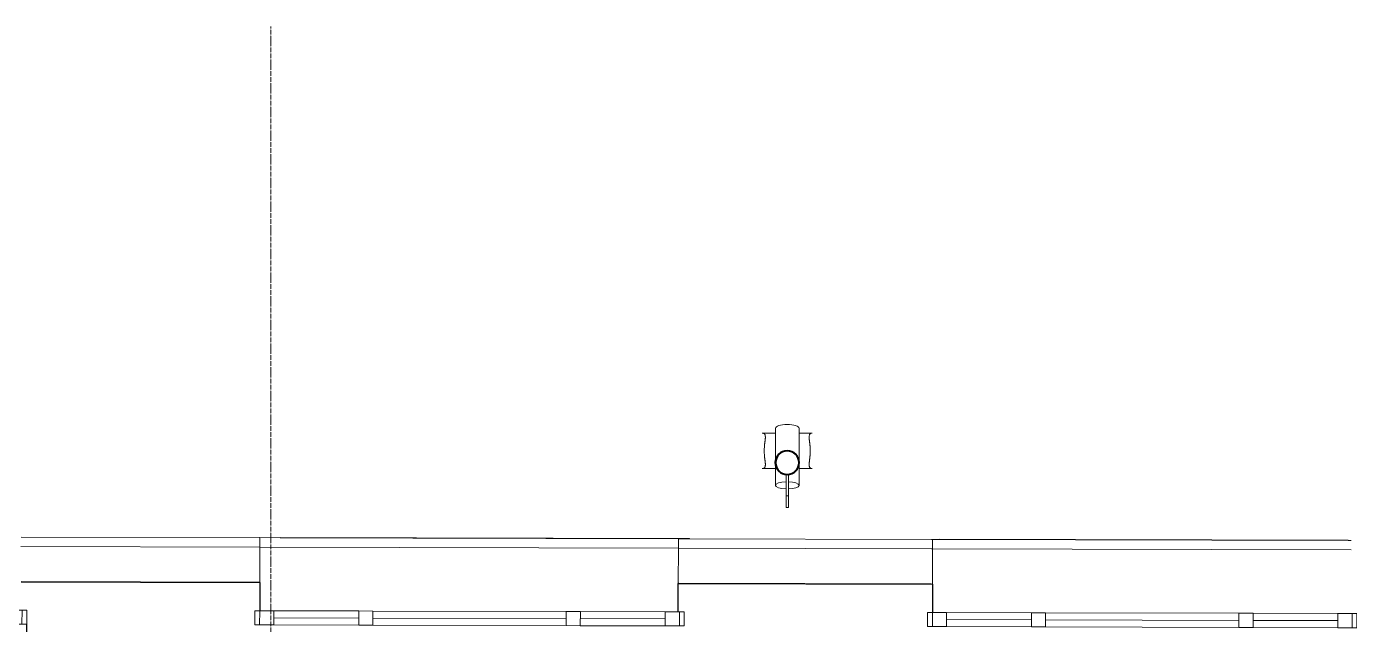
# Model space of a CAD drawing. Header units: millimetres. Extents: x -10474 to 67905, y -3824 to 44223.
# Drawn here: x 29514 to 35125, y 13021 to 15559 of the extents above; entities that cross this region are included whole.
import ezdxf

# ---------------------------------------------------------------- set-up
doc = ezdxf.new("R2010")
doc.units = ezdxf.units.MM
doc.linetypes.add('ADSK_Линия сетки', pattern=[25, 20, -2.5, 0, -2.5])
for name, color, linetype, lineweight in [('_ Окна', 7, 'Continuous', 9), ('Обобщенные модели', 7, 'Continuous', 18), ('Окна', 7, 'Continuous', 9), ('Оси', 7, 'Continuous', 9), ('Стены наружные', 7, 'Continuous', 18), ('Стены несущие', 7, 'Continuous', 30), ('Стены отделка', 7, 'Continuous', 30)]:
    doc.layers.add(name, color=color, linetype=linetype, lineweight=lineweight)

# ---------------------------------------------------------------- blocks, each defined once
blk = doc.blocks.new('окно трехпол с фрамугой - 1800 и 1820х2300_h___нов_ ок15-V5-План потолков 2-го этажа')
at = {"layer": '_ Окна', "lineweight": 18}
for p, q in [((-910, 75), (-910, 135)), ((-910, 135), (-830, 135)), ((-830, 135), (-830, 75)), ((-470, 75), (-470, 135)), ((-470, 135), (-410, 135)), ((-410, 135), (-410, 75)), ((410, 75), (410, 135)), ((410, 135), (470, 135)), ((470, 135), (470, 75)), ((830, 135), (830, 75)), ((910, 135), (830, 135)), ((910, 75), (910, 135)), ((-830, 75), (-910, 75)), ((-410, 75), (-470, 75)), ((470, 75), (410, 75)), ((830, 75), (910, 75))]:
    blk.add_line(p, q, dxfattribs=at)
at = {"layer": '_ Окна'}
for p, q in [((-890, 75), (-890, 135)), ((890, 75), (890, 135)), ((-830, 105), (-470, 105)), ((-410, 105), (410, 105)), ((470, 105), (830, 105))]:
    blk.add_line(p, q, dxfattribs=at)
at = {"layer": 'Окна'}
for p, q in [((-910, 135), (-910, 75)), ((-830, 135), (-910, 135)), ((-830, 135), (-470, 135)), ((-410, 135), (-470, 135)), ((-410, 135), (410, 135)), ((470, 135), (410, 135)), ((470, 135), (830, 135)), ((910, 135), (830, 135)), ((910, 75), (910, 135)), ((-910, 75), (-830, 75)), ((-470, 75), (-830, 75)), ((-470, 75), (-410, 75)), ((410, 75), (-410, 75)), ((410, 75), (470, 75)), ((830, 75), (470, 75)), ((830, 75), (910, 75))]:
    blk.add_line(p, q, dxfattribs=at)
blk = doc.blocks.new('окно трехпол с фрамугой - 1800 и 1820х2300_h___нов_ ок15-6273869-План потолков 2-го этажа')
at = {"layer": '_ Окна', "lineweight": 18}
for p, q in [((-910, 75), (-910, 135)), ((-910, 135), (-830, 135)), ((-830, 135), (-830, 75)), ((-470, 75), (-470, 135)), ((-470, 135), (-410, 135)), ((-410, 135), (-410, 75)), ((410, 75), (410, 135)), ((410, 135), (470, 135)), ((470, 135), (470, 75)), ((830, 135), (830, 75)), ((910, 135), (830, 135)), ((910, 75), (910, 135)), ((-830, 75), (-910, 75)), ((-410, 75), (-470, 75)), ((470, 75), (410, 75)), ((830, 75), (910, 75))]:
    blk.add_line(p, q, dxfattribs=at)
at = {"layer": '_ Окна'}
for p, q in [((-890, 75), (-890, 135)), ((890, 75), (890, 135)), ((-830, 105), (-470, 105)), ((-410, 105), (410, 105)), ((470, 105), (830, 105))]:
    blk.add_line(p, q, dxfattribs=at)
at = {"layer": 'Окна'}
for p, q in [((-910, 135), (-910, 75)), ((-830, 135), (-910, 135)), ((-830, 135), (-470, 135)), ((-410, 135), (-470, 135)), ((-410, 135), (410, 135)), ((470, 135), (410, 135)), ((470, 135), (830, 135)), ((910, 135), (830, 135)), ((910, 75), (910, 135)), ((-910, 75), (-830, 75)), ((-470, 75), (-830, 75)), ((-470, 75), (-410, 75)), ((410, 75), (-410, 75)), ((410, 75), (470, 75)), ((830, 75), (470, 75)), ((830, 75), (910, 75))]:
    blk.add_line(p, q, dxfattribs=at)
blk = doc.blocks.new('Водосток - Тип 1 _карниз больше 490мм_-5185615-План потолков 2-го этажа')
at = {"layer": 'Обобщенные модели', "lineweight": 9}
h = blk.add_hatch(dxfattribs=at)
h.set_pattern_fill('FP_44', color=256, style=0, pattern_type=2)
h.set_pattern_definition([(45, (-32615.11, -13548.13), (-106.066, 106.066), [])])
h.paths.add_polyline_path([(125, 110), (141.5, 113.2), (151.8, 118.1), (162.1, 126.9), (169.6, 138.1), (173.8, 151.1), (175, 160), (172.5, 174.9), (168.3, 185), (160.4, 195.4), (150, 203.3), (137.9, 208.3), (125, 210), (112.1, 208.3), (100, 203.3), (89.6, 195.4), (80.4, 181.9), (76.3, 169.7), (75.4, 156.8), (77.3, 145.5), (83.7, 132.4), (91.7, 123.1), (100, 116.7), (113.8, 111.5), (123.7, 110.2)])
at = {"layer": 'Обобщенные модели'}
for p, q in [((18.8, 285), (24.9, 285)), ((75, 184.9), (75, 306.2)), ((75, 263.6), (75, 306.2)), ((175, 306.2), (175, 184.4)), ((175, 306.2), (175, 263.6)), ((225.1, 285), (231.2, 285)), ((75, 173), (75, 183.5)), ((175, 177.5), (175, 173)), ((175, 176.6), (175, 173)), ((24.9, 135), (18.8, 135)), ((75, 63.8), (75, 147)), ((175, 147), (175, 63.8)), ((231.2, 135), (225.1, 135)), ((75, 63.8), (75, 106.4)), ((120, 18.6), (120, 108.9)), ((130, 108.9), (130, 18.6)), ((175, 106.4), (175, 63.8)), ((120, -30), (120, 18.6)), ((120, 18.6), (130, 18.6)), ((130, 18.6), (130, -30)), ((120, -30), (130, -30))]:
    blk.add_line(p, q, dxfattribs=at)
at = {"layer": 'Обобщенные модели', "flags": 128}
for points in [[(75, 263.6), (75, 258), (75, 252.4), (75, 246.9), (75, 241.5), (75, 236.2), (75, 231.1), (75, 226), (75, 221.1), (75, 216.4), (75, 211.8), (75, 207.3), (75, 203), (75, 198.9), (75, 194.9), (75, 191.2), (75, 187.6), (75, 184.3), (75, 181.1), (75, 178.1), (75, 175.4), (75, 173)], [(175, 173), (175, 174.3), (175, 177), (175, 179.8), (175, 182.9), (175, 186.2), (175, 189.7), (175, 193.4), (175, 197.2), (175, 201.3), (175, 205.5), (175, 209.9), (175, 214.4), (175, 219.1), (175, 224), (175, 229), (175, 234.1), (175, 239.3), (175, 244.6), (175, 250.1), (175, 255.6), (175, 261.3), (175, 263.6)], [(75, 190.7), (75, 191.9), (75, 194.6), (75, 197.2), (75, 199.5), (75, 201.6), (75, 203.4), (75, 205.1), (75, 206.5), (75, 207.7), (75, 208.6), (75, 209.3), (75, 209.8), (75, 210)], [(75, 173), (75, 175.1), (75, 178.8), (75, 182.4)], [(175, 209.9), (175, 209.5), (175, 208.9), (175, 208.1), (175, 207), (175, 205.7), (175, 204.2), (175, 202.4), (175, 200.4), (175, 198.2), (175, 195.7), (175, 193), (175, 190.2)], [(75, 106.4), (75, 112), (75, 117.6), (75, 123.1), (75, 128.5), (75, 133.8), (75, 138.9), (75, 144), (75, 147)], [(175, 146), (175, 141), (175, 135.9), (175, 130.7), (175, 125.4), (175, 119.9), (175, 114.4), (175, 108.7), (175, 106.4)]]:
    blk.add_lwpolyline(points, dxfattribs=at)
at = {"layer": 'Обобщенные модели'}
for radius, start, end in [(52, 90, 270), (50, 167.1429, 168.9964), (50, 139.417, 143.7992), (50, 113.3059, 115.7143), (52, 270, 90), (50, 64.2857, 66.6941), (50, 36.2008, 40.583), (50, 11.0036, 12.8571), (50, 191.0036, 192.8571), (50, 216.2008, 220.583), (50, 244.2857, 246.6941), (50, 293.3059, 295.7143), (50, 319.417, 323.7992), (50, 347.1429, 348.9964)]:
    blk.add_arc((125, 160), radius, start, end, dxfattribs=at)
at = {"layer": 'Обобщенные модели', "lineweight": 40}
for start, end in [(90, 270), (270, 90)]:
    blk.add_arc((125, 160), 50, start, end, dxfattribs=at)
at = {"layer": 'Обобщенные модели'}
for centre, major_axis, start_param, end_param in [((125, 306.2), (-50, 0), 4.712389, 6.283185), ((125, 306.2), (-50, 0), 4.712389, 6.283185), ((125, 306.2), (-50, 0), 3.141593, 4.712389), ((125, 306.2), (-50, 0), 3.141593, 4.712389), ((125, 63.8), (50, 0), 1.668501, 4.614684), ((125, 63.8), (50, 0), 1.668501, 4.614684), ((125, 63.8), (50, 0), 4.805661, 7.758507), ((125, 63.8), (50, 0), 4.805661, 7.758507)]:
    blk.add_ellipse(centre, major_axis=major_axis, ratio=0.309017, start_param=start_param, end_param=end_param, dxfattribs=at)
for points, knots in [([(18.8, 135), (21.1, 135), (25.1, 135.7), (28.9, 138.6), (30.8, 142.1), (31.6, 144.9), (32, 147.4), (32.1, 149.4), (32.2, 151.5), (32.2, 153.8), (32.1, 156.2), (31.9, 158.7), (31.6, 161.4), (31.3, 164.1), (31, 167), (30.6, 169.9), (30.2, 172.9), (29.8, 176), (29.4, 179.2), (29, 182.4), (28.7, 185.7), (28.3, 190.2), (27.8, 195.9), (27.4, 205.3), (27.4, 214.8), (27.8, 224.1), (28.3, 229.8), (28.7, 234.3), (29, 237.6), (29.4, 240.8), (29.8, 244), (30.2, 247.1), (30.6, 250.1), (31, 253.1), (31.3, 255.9), (31.6, 258.6), (31.9, 261.3), (32.1, 263.8), (32.2, 266.2), (32.2, 268.5), (32.1, 270.6), (32, 272.7), (31.6, 275.1), (30.8, 277.9), (28.9, 281.5), (25.1, 284.3), (21.1, 285), (18.8, 285)], [-1, -1, -1, -1, -0.941176, -0.882353, -0.852941, -0.823529, -0.808824, -0.794118, -0.779412, -0.764706, -0.75, -0.735294, -0.720588, -0.705882, -0.691176, -0.676471, -0.661765, -0.647059, -0.632353, -0.617647, -0.602941, -0.588235, -0.558824, -0.529412, -0.470588, -0.441176, -0.411765, -0.397059, -0.382353, -0.367647, -0.352941, -0.338235, -0.323529, -0.308824, -0.294118, -0.279412, -0.264706, -0.25, -0.235294, -0.220588, -0.205882, -0.191176, -0.176471, -0.147059, -0.117647, -0.058824, 0, 0, 0, 0]), ([(18.8, 285), (22.1, 285), (28.9, 285), (39.4, 285), (48.4, 285), (56, 285), (60.8, 285), (64.9, 285), (67.9, 285), (71, 285), (73.2, 285), (74.3, 285)], [-1, -1, -1, -1, -0.875, -0.75, -0.625, -0.5625, -0.5, -0.46875, -0.4375, -0.40625, -0.375, -0.375, -0.375, -0.375]), ([(175.7, 285), (176.8, 285), (179, 285), (182.1, 285), (185.1, 285), (189.2, 285), (194, 285), (201.6, 285), (210.6, 285), (221.1, 285), (227.9, 285), (231.2, 285)], [-0.625, -0.625, -0.625, -0.625, -0.59375, -0.5625, -0.53125, -0.5, -0.4375, -0.375, -0.25, -0.125, 0, 0, 0, 0]), ([(231.2, 285), (228.9, 285), (224.9, 284.3), (221.1, 281.4), (219.2, 277.9), (218.4, 275.1), (218, 272.6), (217.9, 270.6), (217.8, 268.5), (217.8, 266.2), (217.9, 263.8), (218.1, 261.3), (218.4, 258.6), (218.7, 255.9), (219, 253), (219.4, 250.1), (219.8, 247.1), (220.2, 244), (220.6, 240.8), (221, 237.6), (221.3, 234.3), (221.7, 229.8), (222.2, 224.1), (222.6, 214.7), (222.6, 205.2), (222.2, 195.9), (221.7, 190.2), (221.3, 185.7), (221, 182.4), (220.6, 179.2), (220.2, 176), (219.8, 172.9), (219.4, 169.9), (219, 166.9), (218.7, 164.1), (218.4, 161.4), (218.1, 158.7), (217.9, 156.2), (217.8, 153.8), (217.8, 151.5), (217.9, 149.4), (218, 147.3), (218.4, 144.9), (219.2, 142.1), (221.1, 138.5), (224.9, 135.7), (228.9, 135), (231.2, 135)], [-1, -1, -1, -1, -0.941176, -0.882353, -0.852941, -0.823529, -0.808824, -0.794118, -0.779412, -0.764706, -0.75, -0.735294, -0.720588, -0.705882, -0.691176, -0.676471, -0.661765, -0.647059, -0.632353, -0.617647, -0.602941, -0.588235, -0.558824, -0.529412, -0.470588, -0.441176, -0.411765, -0.397059, -0.382353, -0.367647, -0.352941, -0.338235, -0.323529, -0.308824, -0.294118, -0.279412, -0.264706, -0.25, -0.235294, -0.220588, -0.205882, -0.191176, -0.176471, -0.147059, -0.117647, -0.058824, 0, 0, 0, 0]), ([(74.3, 135), (73.2, 135), (71, 135), (67.9, 135), (64.9, 135), (60.8, 135), (56, 135), (48.4, 135), (39.4, 135), (28.9, 135), (22.1, 135), (18.8, 135)], [-0.625, -0.625, -0.625, -0.625, -0.59375, -0.5625, -0.53125, -0.5, -0.4375, -0.375, -0.25, -0.125, 0, 0, 0, 0]), ([(231.2, 135), (227.9, 135), (221.1, 135), (210.6, 135), (201.6, 135), (194, 135), (189.2, 135), (185.1, 135), (182.1, 135), (179, 135), (176.8, 135), (175.7, 135)], [-1, -1, -1, -1, -0.875, -0.75, -0.625, -0.5625, -0.5, -0.46875, -0.4375, -0.40625, -0.375, -0.375, -0.375, -0.375])]:
    blk.add_open_spline(points, degree=3, knots=knots, dxfattribs=at)

msp = doc.modelspace()

# ---------------------------------------------------------------- linework, layer by layer
at = {"layer": 'Оси', "linetype": 'ADSK_Линия сетки'}
msp.add_line((30549.565, -3024.361), (30549.565, 15558.581), dxfattribs=at)
at = {"layer": 'Стены наружные'}
for p, q in [((30590.004, 13389.814), (30503.432, 13390.042)), ((30590.007, 13390.814), (30590.004, 13389.814)), ((30590.004, 13389.814), (32278.426, 13385.369)), ((32325.001, 13386.247), (30590.007, 13390.814)), ((32324.998, 13385.247), (32325.001, 13386.247)), ((33384.995, 13382.456), (33356.423, 13382.531)), ((33384.997, 13383.456), (33384.995, 13382.456)), ((33384.995, 13382.456), (35119.121, 13377.891)), ((35119.124, 13378.891), (33384.997, 13383.456)), ((35119.121, 13377.891), (35119.124, 13378.891)), ((35131.416, 13377.859), (35119.121, 13377.891)), ((30503.327, 13350.042), (32278.321, 13345.37)), ((33356.317, 13342.532), (35131.311, 13337.859))]:
    msp.add_line(p, q, dxfattribs=at)
at = {"layer": 'Стены несущие'}
for p, q in [((29490.936, 13202.707), (30502.932, 13200.043)), ((30502.932, 13200.043), (29490.936, 13202.707)), ((30502.932, 13200.043), (30502.616, 13080.043)), ((32277.61, 13075.371), (32277.926, 13195.37)), ((32277.926, 13195.37), (32280.926, 13195.362)), ((32280.926, 13195.362), (33355.922, 13192.532)), ((33350.922, 13192.545), (32280.926, 13195.362)), ((33355.922, 13192.532), (33355.606, 13072.533)), ((29513.593, 12692.646), (29514.462, 13022.645))]:
    msp.add_line(p, q, dxfattribs=at)
at = {"layer": 'Стены отделка', "lineweight": 9}
for p, q in [((29490.436, 13392.709), (30503.432, 13390.042)), ((30503.432, 13390.042), (30502.932, 13200.043)), ((32278.321, 13345.37), (32278.426, 13385.369)), ((32278.426, 13385.369), (32281.426, 13385.362)), ((32281.426, 13385.362), (33351.423, 13382.545)), ((33351.423, 13382.545), (33356.423, 13382.531)), ((33356.423, 13382.531), (33356.317, 13342.532)), ((30503.327, 13350.042), (29490.331, 13352.709)), ((32277.926, 13195.37), (32278.321, 13345.37)), ((33356.317, 13342.532), (32278.321, 13345.37)), ((33356.317, 13342.532), (33351.317, 13342.545)), ((33356.317, 13342.532), (33355.922, 13192.532)), ((32280.926, 13195.362), (32277.926, 13195.37)), ((33355.922, 13192.532), (33350.922, 13192.545))]:
    msp.add_line(p, q, dxfattribs=at)

# ---------------------------------------------------------------- block references
at = {"layer": 'Обобщенные модели'}
msp.add_blockref('Водосток - Тип 1 _карниз больше 490мм_-5185615-План потолков 2-го этажа', (32615.112, 13548.131), dxfattribs=at)
at = {"layer": 'Окна', "rotation": 359.8491625167525}
for name, p in [('окно трехпол с фрамугой - 1800 и 1820х2300_h___нов_ ок15-V5-План потолков 2-го этажа', (28604.267, 12950.041)), ('окно трехпол с фрамугой - 1800 и 1820х2300_h___нов_ ок15-V5-План потолков 2-го этажа', (31392.258, 12942.701)), ('окно трехпол с фрамугой - 1800 и 1820х2300_h___нов_ ок15-6273869-План потолков 2-го этажа', (34245.248, 12935.19))]:
    msp.add_blockref(name, p, dxfattribs=at)

doc.saveas('drawing.dxf')
